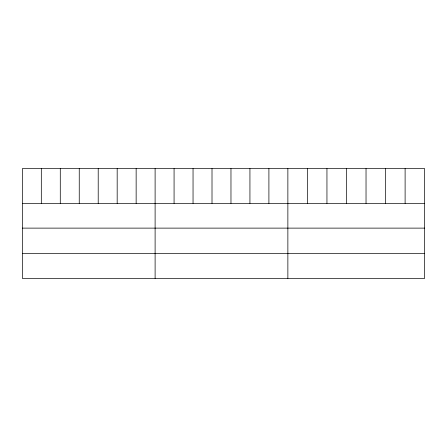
<?xml version="1.0" encoding="UTF-8"?>
<svg xmlns="http://www.w3.org/2000/svg" width="447" height="447" viewBox="0 0 447 447"><rect width="100%" height="100%" fill="white"/><g stroke="black" fill="none" stroke-linecap="round" stroke-linejoin="round"><path stroke-width="0.67" d="M424.65 203.363L424.65 278.392L22.35 278.392L22.35 168.608L424.65 168.608L424.65 203.363L22.35 203.363M22.35 228.121L424.65 228.121M22.35 253.633L424.65 253.633M405.111 168.608L405.111 203.363M385.571 168.608L385.571 203.363M366.032 168.608L366.032 203.363M346.486 168.608L346.486 203.363M326.947 168.608L326.947 203.363M307.407 168.608L307.407 203.363M287.868 168.608L287.868 278.392M268.904 168.608L268.904 203.363M249.934 168.608L249.934 203.363M230.97 168.608L230.97 203.363M212.007 168.608L212.007 203.363M193.043 168.608L193.043 203.363M174.073 168.608L174.073 203.363M155.109 168.608L155.109 278.392M136.145 168.608L136.145 203.363M117.175 168.608L117.175 203.363M98.211 168.608L98.211 203.363M79.248 168.608L79.248 203.363M60.284 168.608L60.284 203.363M41.314 168.608L41.314 203.363"/></g></svg>
